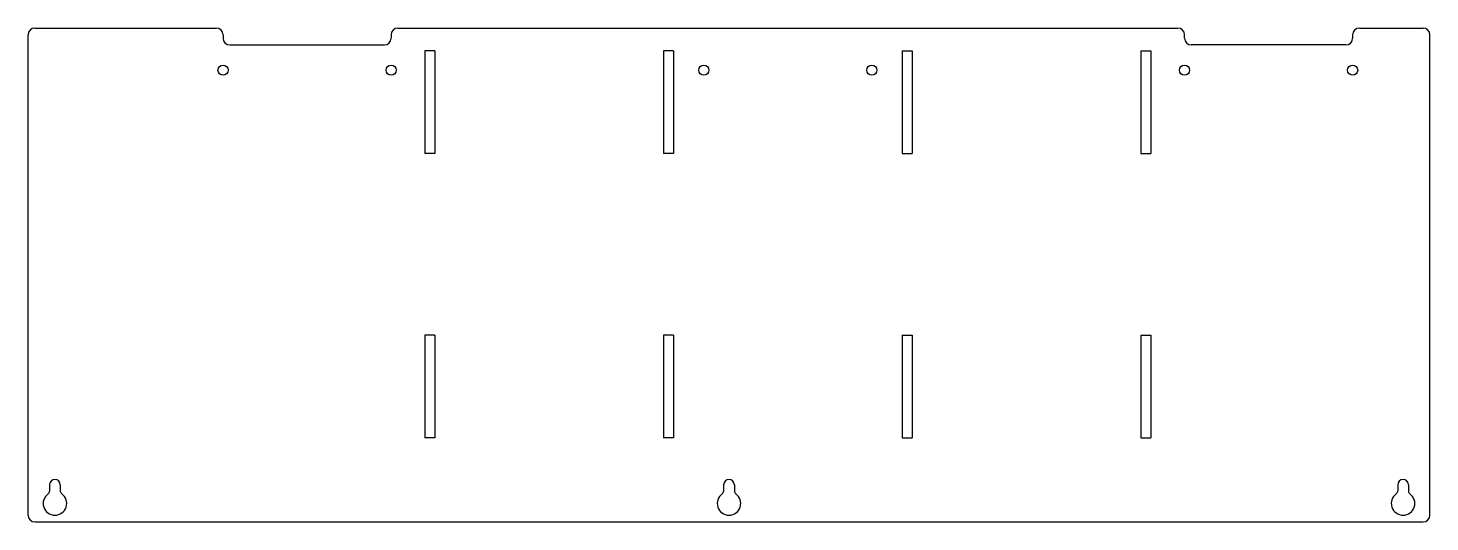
# Model space of a CAD drawing. Header units: millimetres. Extents: x -226 to 191, y 0 to 147.
import ezdxf

# ---------------------------------------------------------------- set-up
doc = ezdxf.new("R2010")
doc.units = ezdxf.units.MM

msp = doc.modelspace()

# ---------------------------------------------------------------- linework, layer by layer
at = {"color": 7, "linetype": 'Continuous', "lineweight": 25}
for p, q in [((-224, 146.83), (-170, 146.83)), ((-116, 146.83), (116, 146.83)), ((170, 146.83), (189, 146.83)), ((-226, 2), (-226, 144.83)), ((-168, 144.83), (-168, 143.83)), ((-166, 141.83), (-120, 141.83)), ((-118, 144.83), (-118, 143.83)), ((118, 143.83), (118, 144.83)), ((166, 141.83), (120, 141.83)), ((168, 144.83), (168, 143.83)), ((191, 2), (191, 144.83)), ((-108, 140.05), (-108, 109.55)), ((-105, 140.05), (-108, 140.05)), ((-105, 140.05), (-105, 109.55)), ((-37, 140.05), (-37, 109.55)), ((-34, 140.05), (-37, 140.05)), ((-34, 140.05), (-34, 109.55)), ((34, 140.05), (34, 109.55)), ((34, 140.05), (37, 140.05)), ((37, 140.05), (37, 109.55)), ((105, 140.05), (105, 109.55)), ((105, 140.05), (108, 140.05)), ((108, 140.05), (108, 109.55)), ((-105, 109.55), (-108, 109.55)), ((-34, 109.55), (-37, 109.55)), ((34, 109.55), (37, 109.55)), ((105, 109.55), (108, 109.55)), ((-108, 55.5), (-108, 25)), ((-105, 55.5), (-108, 55.5)), ((-105, 55.5), (-105, 25)), ((-37, 55.5), (-37, 25)), ((-34, 55.5), (-37, 55.5)), ((-34, 55.5), (-34, 25)), ((34, 55.5), (34, 25)), ((34, 55.5), (37, 55.5)), ((37, 55.5), (37, 25)), ((105, 55.5), (105, 25)), ((105, 55.5), (108, 55.5)), ((108, 55.5), (108, 25)), ((-105, 25), (-108, 25)), ((-34, 25), (-37, 25)), ((34, 25), (37, 25)), ((105, 25), (108, 25)), ((-219.6, 11), (-219.6, 9.17)), ((-216.4, 11), (-216.4, 9.17)), ((-19.1, 11), (-19.1, 9.17)), ((-15.9, 11), (-15.9, 9.17)), ((181.4, 11), (181.4, 9.17)), ((184.6, 11), (184.6, 9.17)), ((-224, 0), (189, 0))]:
    msp.add_line(p, q, dxfattribs=at)
for centre in [(-168, 134.33), (-118, 134.33), (-25, 134.33), (25, 134.33), (118, 134.33), (168, 134.33)]:
    msp.add_circle(centre, 1.5, dxfattribs=at)
for centre, radius, start, end in [((-224, 144.83), 2, 90, 180), ((-170, 144.83), 2, 0, 90), ((-116, 144.83), 2, 90, 180), ((116, 144.83), 2, 0, 90), ((170, 144.83), 2, 90, 180), ((189, 144.83), 2, 0, 90), ((-166, 143.83), 2, 180, 270), ((-120, 143.83), 2, 270, 0), ((120, 143.83), 2, 180, 270), ((166, 143.83), 2, 270, 0), ((-218, 11), 1.6, 360, 180), ((-17.5, 11), 1.6, 0, 180), ((183, 11), 1.6, 0, 180), ((-218, 5.5), 3.5, 125.2944, 54.7056), ((-220.6, 9.17), 1, 305.2944, 0), ((-215.4, 9.17), 1, 180, 234.7056), ((-17.5, 5.5), 3.5, 125.2944, 54.7056), ((-20.1, 9.17), 1, 305.2944, 0), ((-14.9, 9.17), 1, 180, 234.7056), ((183, 5.5), 3.5, 125.2944, 54.7056), ((180.4, 9.17), 1, 305.2944, 0), ((185.6, 9.17), 1, 180, 234.7056), ((-224, 2), 2, 180, 270), ((189, 2), 2, 270, 0)]:
    msp.add_arc(centre, radius, start, end, dxfattribs=at)

doc.saveas('drawing.dxf')
